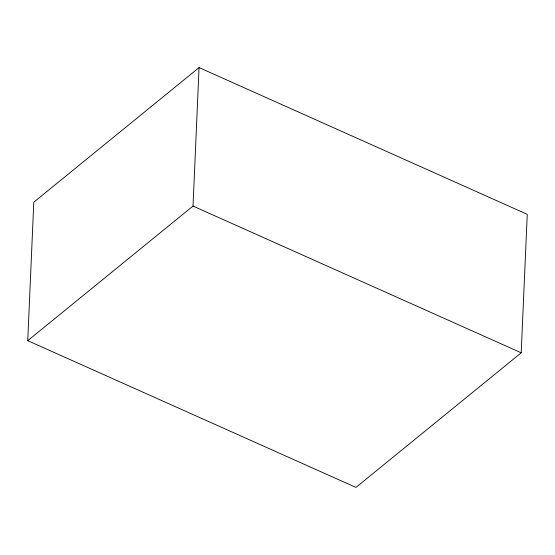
<?xml version="1.0" encoding="UTF-8"?>
<svg xmlns="http://www.w3.org/2000/svg" width="555" height="555" viewBox="0 0 555 555"><rect width="100%" height="100%" fill="white"/><g stroke="black" fill="none" stroke-linecap="round" stroke-linejoin="round"><path stroke-width="0.83" d="M27.75 340.666L33.793 202.193L199.065 67.585L527.25 214.334L521.207 352.807L355.935 487.415L27.75 340.666L193.015 206.058L199.065 67.585M193.015 206.058L521.207 352.807"/></g></svg>
